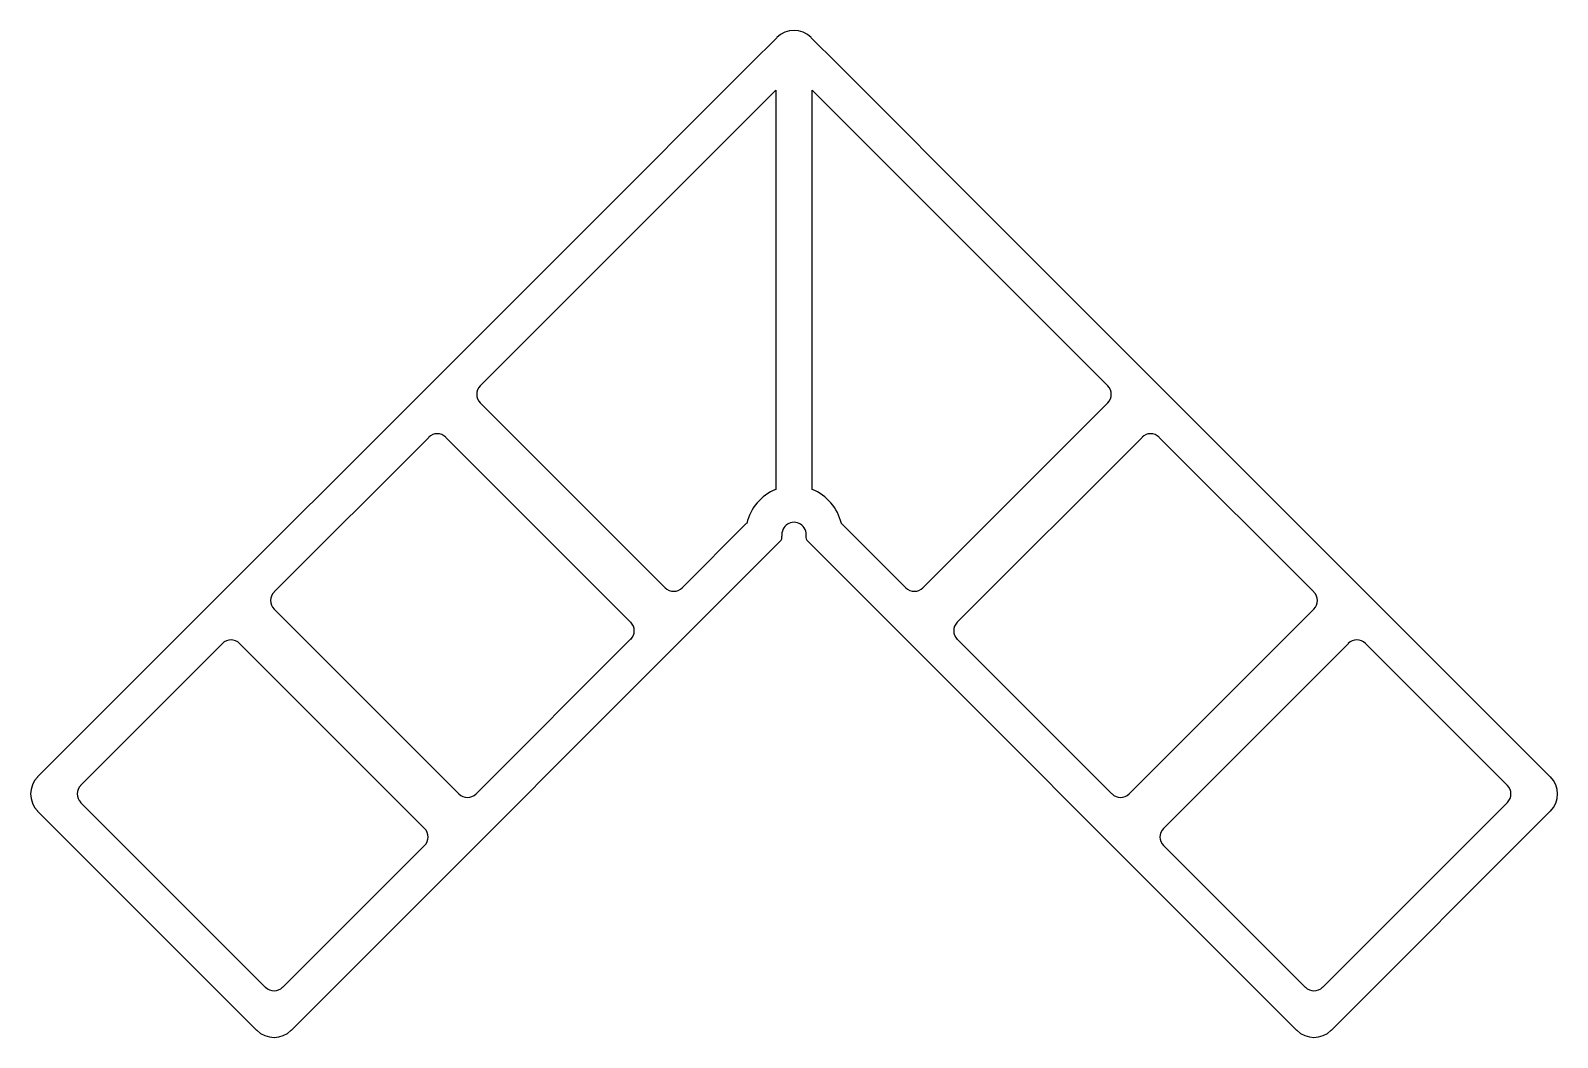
# Model space of a CAD drawing. Extents: x 1899 to 2025, y 1528 to 1611.
import ezdxf

# ---------------------------------------------------------------- set-up
doc = ezdxf.new("R2010")
doc.units = 0
doc.layers.get('0').update_dxf_attribs({"linetype": 'CONTINUOUS'})

msp = doc.modelspace()

# ---------------------------------------------------------------- linework, layer by layer
for p, q in [((1960.87, 1610.23), (1958.72, 1608.08)), ((1965.86, 1608.08), (1963.7, 1610.23)), ((1958.72, 1608.08), (1945.07, 1594.43)), ((1979.51, 1594.43), (1965.86, 1608.08)), ((1936.48, 1581.6), (1960.79, 1605.91)), ((1960.79, 1605.91), (1960.79, 1573.07)), ((1963.79, 1573.07), (1963.79, 1605.91)), ((1963.79, 1605.91), (1988.1, 1581.6)), ((1945.07, 1594.43), (1900.06, 1549.42)), ((2024.51, 1549.42), (1979.51, 1594.43)), ((1951.68, 1564.98), (1936.48, 1580.18)), ((1988.1, 1580.18), (1972.9, 1564.98)), ((1919.51, 1564.63), (1932.24, 1577.35)), ((1933.65, 1577.35), (1948.85, 1562.15)), ((1975.72, 1562.15), (1990.93, 1577.35)), ((1992.34, 1577.35), (2005.07, 1564.63)), ((1958.39, 1570.28), (1953.1, 1564.98)), ((1971.48, 1564.98), (1966.18, 1570.28)), ((1920.92, 1528.56), (1961.16, 1568.8)), ((1963.42, 1568.8), (2003.65, 1528.56)), ((1934.71, 1548.01), (1919.51, 1563.21)), ((2005.07, 1563.21), (1989.87, 1548.01)), ((1903.6, 1548.72), (1915.27, 1560.38)), ((1916.68, 1560.38), (1931.88, 1545.18)), ((1948.85, 1560.74), (1936.13, 1548.01)), ((1988.45, 1548.01), (1975.72, 1560.74)), ((1992.69, 1545.18), (2007.9, 1560.38)), ((2009.31, 1560.38), (2020.98, 1548.72)), ((1900.06, 1546.59), (1918.09, 1528.56)), ((1918.8, 1532.1), (1903.6, 1547.3)), ((2020.98, 1547.3), (2005.78, 1532.1)), ((2006.48, 1528.56), (2024.51, 1546.59)), ((1931.88, 1543.77), (1920.22, 1532.1)), ((2004.36, 1532.1), (1992.69, 1543.77))]:
    msp.add_line(p, q)
for centre, radius, start, end in [((1962.29, 1608.82), 2, 45, 135), ((1937.19, 1580.89), 1, 135, 225), ((1987.39, 1580.89), 1, 315, 45), ((1932.94, 1576.65), 1, 45, 135), ((1991.63, 1576.65), 1, 45, 135), ((1962.29, 1569.36), 4, 112.0243, 166.7883), ((1962.29, 1569.36), 4, 13.2117, 67.9757), ((1962.29, 1569.36), 1, 351.8699, 188.1301), ((1960.8, 1569.15), 0.5, 315, 8.1301), ((1963.77, 1569.15), 0.5, 171.8699, 225), ((1920.22, 1563.92), 1, 135, 225), ((1952.39, 1565.69), 1, 225, 315), ((1972.19, 1565.69), 1, 225, 315), ((2004.36, 1563.92), 1, 315, 45), ((1948.15, 1561.44), 1, 315, 45), ((1976.43, 1561.44), 1, 135, 225), ((1915.97, 1559.68), 1, 45, 135), ((2008.6, 1559.68), 1, 45, 135), ((1901.48, 1548.01), 2, 135, 225), ((2023.1, 1548.01), 2, 315, 45), ((1904.31, 1548.01), 1, 135, 225), ((1935.42, 1548.72), 1, 225, 315), ((1989.16, 1548.72), 1, 225, 315), ((2020.27, 1548.01), 1, 315, 45), ((1931.18, 1544.47), 1, 315, 45), ((1993.4, 1544.47), 1, 135, 225), ((1919.51, 1532.81), 1, 225, 315), ((2005.07, 1532.81), 1, 225, 315), ((1919.51, 1529.98), 2, 225, 315), ((2005.07, 1529.98), 2, 225, 315)]:
    msp.add_arc(centre, radius, start, end)

doc.saveas('drawing.dxf')
